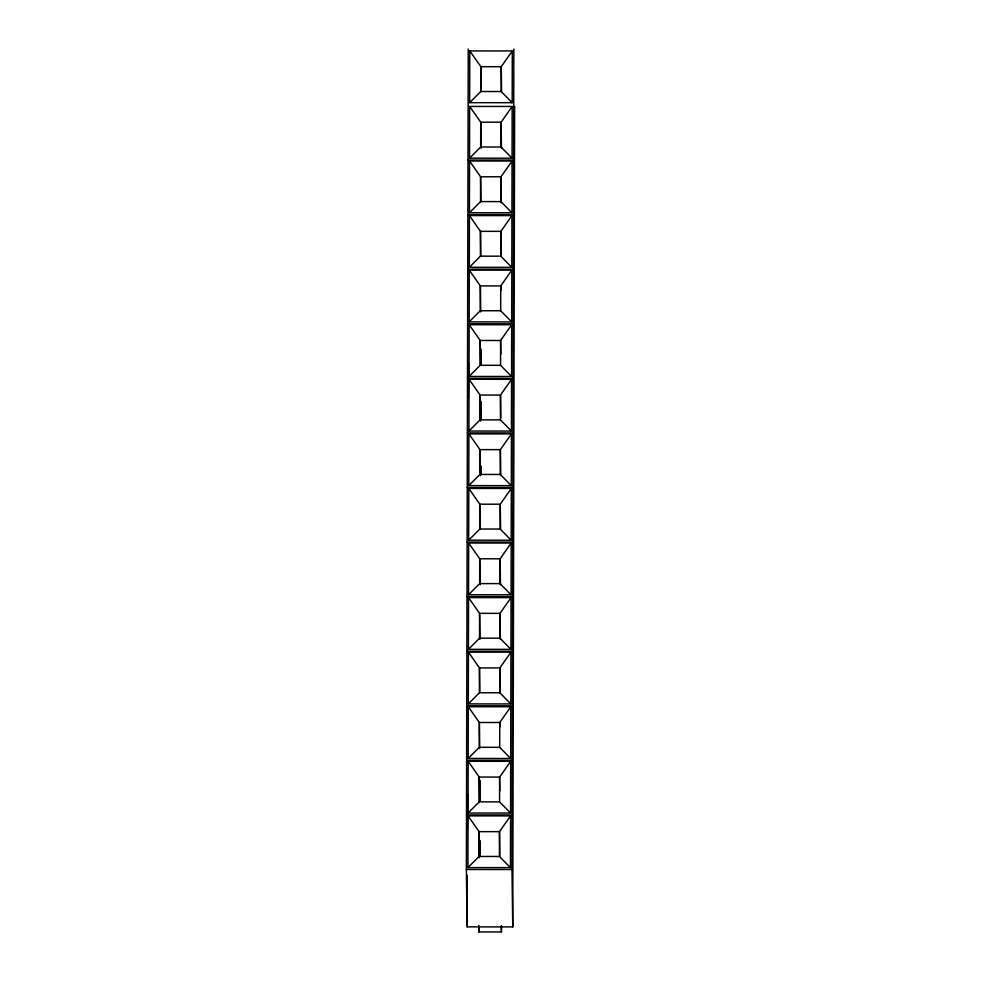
<?xml version="1.0" encoding="UTF-8"?>
<svg xmlns="http://www.w3.org/2000/svg" width="981" height="981" viewBox="0 0 981 981"><rect width="100%" height="100%" fill="white"/><g stroke="black" fill="none" stroke-linecap="round" stroke-linejoin="round"><path stroke-width="1.47" d="M514.633 106.451L512.756 926.898L467.14 926.873L466.367 869.497L468.244 49.05M467.14 926.873L467.263 875.334M467.361 829.987L467.447 793.813M468.354 398.016L468.428 363.362M467.925 867.621L468.035 815.873L510.561 815.898L510.439 867.645L467.925 867.621L479.047 856.462L479.096 831.643L468.035 815.873M468.047 813.041L468.17 761.305L510.684 761.33L510.574 813.065L468.047 813.041L479.169 801.882L479.231 777.062L468.17 761.305M468.17 758.472L468.293 706.737L510.807 706.749L510.696 758.497L468.17 758.472L479.292 747.314L479.353 722.494L468.293 706.737M468.293 703.904L468.415 652.157L510.929 652.181L510.819 703.929L468.293 703.904L479.415 692.745L479.476 667.926L468.415 652.157M468.415 649.324L468.538 597.588L511.064 597.613L510.942 649.348L468.415 649.324L479.537 638.165L479.599 613.346L468.538 597.588M468.55 594.756L468.66 543.02L511.187 543.033L511.064 594.78L468.55 594.756L479.672 583.597L479.721 558.778L468.66 543.02M468.673 540.188L468.783 488.44L511.309 488.464L511.187 540.212L468.673 540.188L479.795 529.029L479.844 504.197L468.783 488.44M468.795 485.607L468.906 433.872L511.432 433.896L511.309 485.632L468.795 485.607L479.917 474.448L479.979 449.629L468.906 433.872M468.918 431.039L469.041 379.291L511.555 379.316L511.444 431.064L468.918 431.039L480.04 419.88L480.101 395.061L469.041 379.291M469.041 376.471L469.163 324.723L511.677 324.748L511.567 376.483L469.041 376.471L480.163 365.312L480.224 340.481L469.163 324.723M469.163 321.891L469.286 270.155L511.812 270.18L511.69 321.915L469.163 321.891L480.285 310.732L480.347 285.912L469.286 270.155M469.286 267.322L469.409 215.575L511.935 215.599L511.812 267.347L469.286 267.322L480.42 256.164L480.469 231.344L469.409 215.575M469.421 212.754L469.531 161.007L512.057 161.031L511.935 212.767L469.421 212.754L480.543 201.596L480.592 176.764L469.531 161.007M469.543 158.174L469.654 106.439L512.18 106.451L512.057 158.199L469.543 158.174L480.665 147.015L480.727 122.196L469.654 106.439M469.666 102.674L469.789 50.926L512.303 50.951L512.192 102.698L469.666 102.674L480.788 91.515L480.849 66.696L469.789 50.926M501.438 926.089L501.426 931.95L478.863 931.938L478.875 926.076M479.917 840.84L479.893 855.444L479.684 840.141M480.065 780.422L480.016 800.864L479.746 780.974M480.776 466.134L480.764 473.431L480.653 465.779M480.923 401.339L480.886 418.862L480.653 402.026M481.046 349.69L481.009 364.282L480.8 348.991M510.439 867.645L499.439 856.474L499.501 831.643L510.561 815.898M510.574 813.065L499.574 801.894L499.623 777.075L510.684 761.33M510.696 758.497L499.697 747.326L499.746 722.507L510.807 706.749M510.819 703.929L499.82 692.758L499.869 667.926L510.929 652.181M510.942 649.348L499.942 638.177L500.003 613.358L511.064 597.613M511.064 594.78L500.065 583.609L500.126 558.79L511.187 543.033M511.187 540.212L500.187 529.041L500.249 504.209L511.309 488.464M511.309 485.632L500.31 474.461L500.371 449.641L511.432 433.896M511.444 431.064L500.445 419.893L500.494 395.073L511.555 379.316M511.567 376.483L500.568 365.312L500.617 340.493L511.677 324.748M511.69 321.915L500.69 310.744L500.751 285.925L511.812 270.18M511.812 267.347L500.813 256.176L500.874 231.357L511.935 215.599M511.935 212.767L500.935 201.596L500.997 176.776L512.057 161.031M512.057 158.199L501.058 147.027L501.119 122.208L512.18 106.451M512.192 102.698L501.193 91.527L501.242 66.708L512.303 50.951M512.756 926.898L511.984 869.522L513.86 49.075M480.788 91.515L501.193 91.527M480.665 147.015L501.058 147.027M467.986 160.062L513.603 160.075M480.543 201.596L500.935 201.596M467.863 214.631L513.48 214.655M480.42 256.164L500.813 256.176M467.741 269.199L513.357 269.223M480.285 310.732L500.69 310.744M467.618 323.779L513.235 323.804M480.163 365.312L500.568 365.312M467.496 378.347L513.1 378.372M480.04 419.88L500.445 419.893M467.373 432.915L512.977 432.94M479.917 474.448L500.31 474.461M467.238 487.496L512.855 487.52M479.795 529.029L500.187 529.041M467.115 542.064L512.732 542.088M479.672 583.597L500.065 583.609M466.993 596.632L512.609 596.656M479.537 638.165L499.942 638.177M466.87 651.212L512.487 651.237M479.415 692.745L499.82 692.758M466.748 705.78L512.364 705.805M479.292 747.314L499.697 747.326M466.625 760.349L512.229 760.373M479.169 801.882L499.574 801.894M466.502 814.929L512.107 814.953M479.047 856.462L499.439 856.474M466.367 869.497L511.984 869.522M501.573 91.184L501.242 66.708L480.849 66.696L481.18 91.172M501.463 148.217L501.119 122.208L480.727 122.196L481.07 148.205M501.34 202.785L500.997 176.776L480.592 176.764L480.923 201.252M501.193 255.833L500.874 231.357L480.469 231.344L480.8 255.82M500.813 290.511L500.751 285.925L480.347 285.912L480.702 311.921M500.8 354.264L500.617 340.493L480.224 340.481L480.555 364.969M500.8 418.016L500.494 395.073L480.101 395.061L480.445 421.07M500.727 475.65L500.371 449.641L479.979 449.629L480.322 475.638M500.58 528.698L500.249 504.209L479.844 504.197L480.175 528.685M500.469 584.799L500.126 558.79L479.721 558.778L480.077 584.786M500.347 639.367L500.003 613.358L479.599 613.346L479.954 639.354M500.2 692.414L499.869 667.926L479.476 667.926L479.807 692.402M499.807 727.093L499.746 722.507L479.353 722.494L479.697 748.503M499.807 790.845L499.623 777.075L479.231 777.062L479.55 801.551M501.352 925.831L501.426 931.95M499.832 856.131L499.501 831.643L479.096 831.643L479.451 857.652M478.777 925.819L478.863 931.938"/></g></svg>
